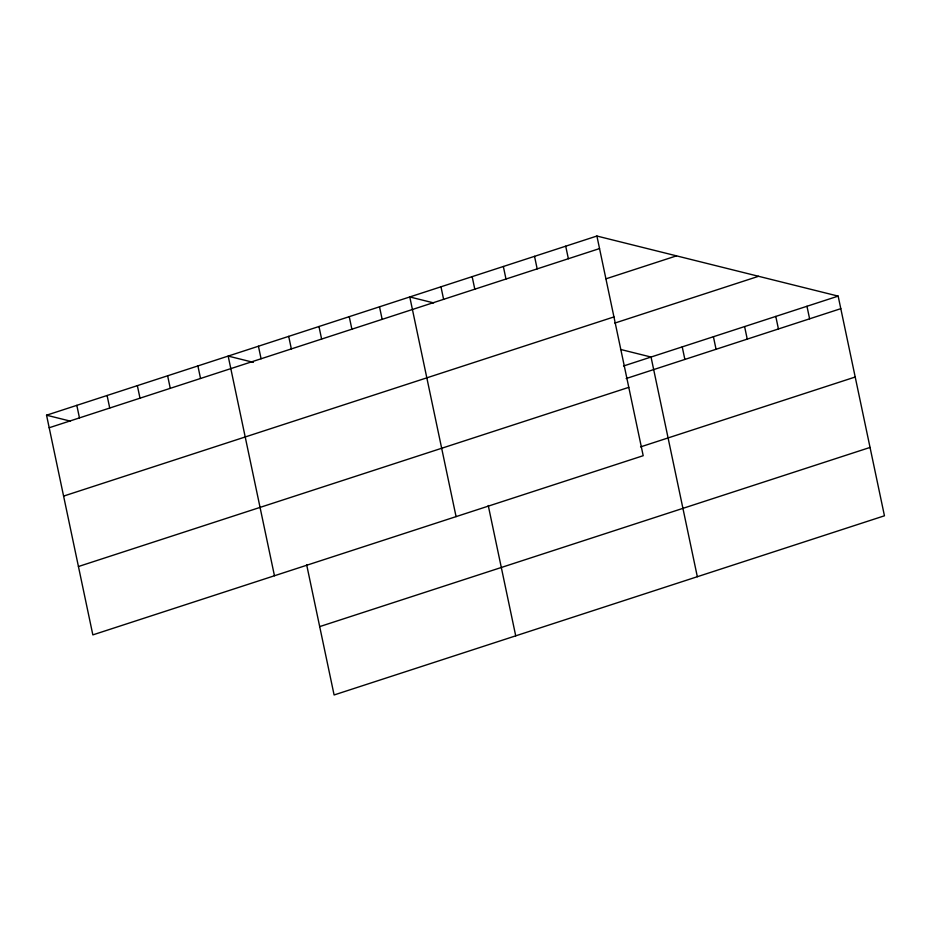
<?xml version="1.0" encoding="UTF-8"?>
<svg xmlns="http://www.w3.org/2000/svg" width="931" height="931" viewBox="0 0 931 931"><rect width="100%" height="100%" fill="white"/><g stroke="black" fill="none" stroke-linecap="round" stroke-linejoin="round"><path stroke-width="1.4" d="M596.899 236.032L643.193 455.701L92.844 634.884L46.55 415.203L596.899 236.032L838.156 296.116L884.45 515.797L334.101 694.968L306.636 564.64M49.192 427.748L599.541 248.577M606.011 278.811L676.511 255.862M63.599 496.095L613.948 316.924M614.809 323.08L758.544 276.298M623.526 365.999L838.156 296.116M626.167 378.545L840.798 308.661M78.437 566.525L628.786 387.354M640.563 446.892L855.205 377.02M319.694 626.61L870.043 447.439M433.671 302.901L409.78 296.954L456.074 516.624M620.523 349.439L651.037 357.039L697.331 576.708M253.372 362.357L228.165 356.073L274.459 575.754M46.55 415.203L70.43 421.149M806.968 306.276L809.609 318.809M775.779 316.424L778.432 328.969M744.602 326.583L747.244 339.117M713.414 336.731L716.055 349.276M682.225 346.891L684.867 359.424M565.711 246.191L568.364 258.725M534.534 256.339L537.175 268.884M503.345 266.487L505.987 279.032M472.157 276.647L474.798 289.18M488.251 505.51L515.716 635.838M440.968 286.795L443.61 299.34M379.511 306.811L382.152 319.345M349.241 316.656L351.883 329.202M318.972 326.513L321.614 339.059M288.703 336.37L291.345 348.904M258.434 346.227L261.076 358.761M197.896 365.93L200.537 378.475M167.627 375.787L170.268 388.332M137.357 385.643L139.999 398.177M107.088 395.5L109.73 408.034M76.819 405.346L79.461 417.891"/></g></svg>
